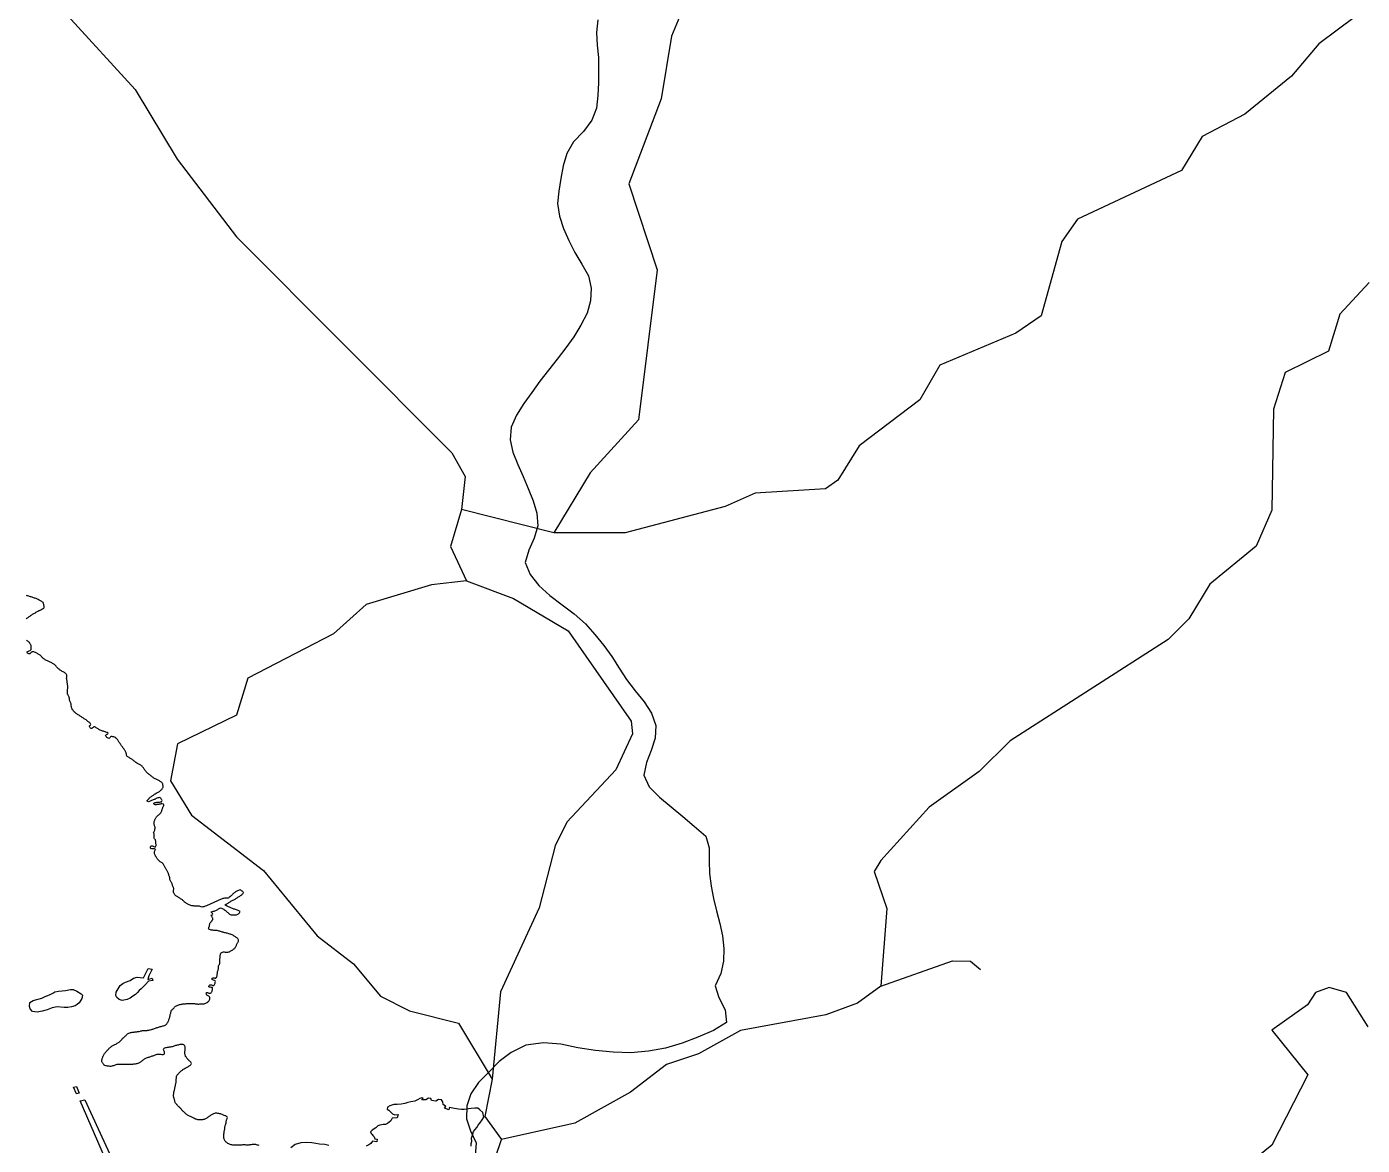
# Model space of a CAD drawing. Header units: metres. Extents: x 13.21 to 19.52, y 42.14 to 46.62.
# Drawn here: x 13.7826 to 13.9728, y 44.8788 to 45.0381 of the extents above; entities that cross this region are included whole.
import ezdxf

# ---------------------------------------------------------------- set-up
doc = ezdxf.new("R2010")
doc.units = ezdxf.units.M
doc.header["$MEASUREMENT"] = 0
for name, color, linetype in [('CESTE', 5, 'Continuous'), ('hr', 9, 'Continuous'), ('PRUGE', 7, 'Continuous')]:
    doc.layers.add(name, color=color, linetype=linetype)

msp = doc.modelspace()

# ---------------------------------------------------------------- linework, layer by layer
at = {"layer": 'CESTE'}
for p, q in [((13.85767, 44.96602), (13.8445, 44.96933)), ((13.84711, 44.87051), (13.85021, 44.87963))]:
    msp.add_line(p, q, dxfattribs=at)
for points in [[(13.88123, 45.10228), (13.87803, 45.09179), (13.87852, 45.09001), (13.88134, 45.08706), (13.88296, 45.0818), (13.88156, 45.07835), (13.87632, 45.07221), (13.87828, 45.0543), (13.87797, 45.04533), (13.87441, 45.03673), (13.87294, 45.0278), (13.86832, 45.01569), (13.87236, 45.00346), (13.86969, 44.9821), (13.8628, 44.97455), (13.85767, 44.96602)], [(13.7884, 45.03969), (13.79805, 45.02914), (13.80403, 45.01923), (13.81247, 45.00816), (13.84314, 44.97741), (13.84503, 44.97404), (13.8445, 44.96933)], [(13.97181, 45.03953), (13.96656, 45.03563), (13.96271, 45.03103), (13.95603, 45.02561), (13.94995, 45.02243), (13.94704, 45.01762), (13.93222, 45.01068), (13.92997, 45.00748), (13.92702, 44.99691), (13.92345, 44.99443), (13.9126, 44.9899), (13.90977, 44.98493), (13.90112, 44.97839), (13.89811, 44.9735), (13.89632, 44.97228), (13.88633, 44.97165), (13.88206, 44.96974), (13.86781, 44.966), (13.85767, 44.96602)], [(13.97373, 45.00165), (13.96957, 44.99714), (13.96797, 44.99187), (13.96181, 44.98884), (13.96011, 44.98359), (13.95991, 44.96924), (13.95766, 44.9641), (13.95107, 44.9587), (13.94807, 44.95375), (13.94513, 44.95082), (13.92262, 44.9364), (13.91822, 44.93204), (13.9111, 44.92692), (13.90423, 44.91935), (13.90325, 44.91779), (13.90506, 44.91252), (13.9042, 44.90144)], [(13.8445, 44.96933), (13.84295, 44.96405), (13.84523, 44.95918)], [(13.84523, 44.95918), (13.84025, 44.95859), (13.83092, 44.9558), (13.82626, 44.95164), (13.81409, 44.94531), (13.81247, 44.94005), (13.80405, 44.93594), (13.80306, 44.93071), (13.80604, 44.9258), (13.81632, 44.91791), (13.82396, 44.9086), (13.82911, 44.90464), (13.83298, 44.90001), (13.8371, 44.89795), (13.84408, 44.89616), (13.84888, 44.88822)], [(13.84523, 44.95918), (13.85192, 44.95666), (13.85968, 44.95205), (13.86864, 44.93918), (13.86883, 44.93739), (13.86649, 44.93227), (13.85948, 44.92481), (13.85784, 44.92141), (13.85558, 44.91258), (13.85007, 44.90064), (13.84888, 44.88822)], [(13.9042, 44.90144), (13.9144, 44.90507), (13.91697, 44.905), (13.9184, 44.90384)], [(13.9042, 44.90144), (13.9009, 44.89904), (13.89639, 44.89736), (13.88423, 44.89515), (13.87827, 44.89182), (13.87368, 44.89029), (13.86855, 44.88635), (13.86065, 44.88192), (13.85021, 44.87963)], [(13.97362, 44.89566), (13.97053, 44.90055), (13.96805, 44.90124), (13.96611, 44.90055), (13.96495, 44.89881), (13.95987, 44.89518), (13.96503, 44.88881), (13.95987, 44.87882), (13.95166, 44.87215)], [(13.84888, 44.88822), (13.84782, 44.88288), (13.85021, 44.87963)]]:
    msp.add_lwpolyline(points, dxfattribs=at)
at = {"layer": 'hr'}
for points in [[(13.78252, 44.95377), (13.7826, 44.95384), (13.78269, 44.95391), (13.78278, 44.95397), (13.78287, 44.95403), (13.78296, 44.95409), (13.78306, 44.95415), (13.78315, 44.95421), (13.78324, 44.95428), (13.78333, 44.95434), (13.78342, 44.9544), (13.78352, 44.95446), (13.78362, 44.95451), (13.78372, 44.95457), (13.78382, 44.95463), (13.78391, 44.95469), (13.78401, 44.95475), (13.7841, 44.95481), (13.7842, 44.95486), (13.7843, 44.95492), (13.78441, 44.95496), (13.78452, 44.95501), (13.78462, 44.95506), (13.78473, 44.95511), (13.78483, 44.95516), (13.78493, 44.95522), (13.78501, 44.95529), (13.78506, 44.95537), (13.78507, 44.95546), (13.78506, 44.95555), (13.78505, 44.95564), (13.78504, 44.95573), (13.78502, 44.95582), (13.785, 44.95591), (13.78496, 44.956), (13.78491, 44.95608), (13.78483, 44.95615), (13.78474, 44.95621), (13.78464, 44.95627), (13.78454, 44.95632), (13.78444, 44.95638), (13.78434, 44.95643), (13.78424, 44.95649), (13.78414, 44.95654), (13.78403, 44.95659), (13.78392, 44.95663), (13.78381, 44.95668), (13.7837, 44.95672), (13.78358, 44.95676), (13.78347, 44.9568), (13.78336, 44.95683), (13.78324, 44.95687), (13.78312, 44.95691), (13.78301, 44.95694), (13.78289, 44.95698), (13.78277, 44.95701), (13.78266, 44.95705), (13.78255, 44.95709)], [(13.81567, 44.87876), (13.81555, 44.8788), (13.81544, 44.87883), (13.81532, 44.87886), (13.8152, 44.87889), (13.81507, 44.87891), (13.81495, 44.87891), (13.81482, 44.87889), (13.8147, 44.87888), (13.81457, 44.87886), (13.81445, 44.87885), (13.81432, 44.87884), (13.8142, 44.87882), (13.81407, 44.87882), (13.81394, 44.87882), (13.81382, 44.87883), (13.81369, 44.87885), (13.81357, 44.87886), (13.81344, 44.87885), (13.81332, 44.87884), (13.81319, 44.87883), (13.81306, 44.87882), (13.81294, 44.87882), (13.81281, 44.87881), (13.81268, 44.87881), (13.81256, 44.87881), (13.81243, 44.8788), (13.81231, 44.8788), (13.81218, 44.8788), (13.81205, 44.8788), (13.81193, 44.87882), (13.8118, 44.87884), (13.81168, 44.87887), (13.81157, 44.8789), (13.81145, 44.87894), (13.81135, 44.87899), (13.81125, 44.87904), (13.81116, 44.87911), (13.81107, 44.87917), (13.81099, 44.87924), (13.81091, 44.87931), (13.81084, 44.87939), (13.81078, 44.87947), (13.81074, 44.87955), (13.81071, 44.87964), (13.81069, 44.87973), (13.81067, 44.87982), (13.81066, 44.87991), (13.81065, 44.88), (13.81066, 44.88009), (13.81066, 44.88018), (13.81067, 44.88027), (13.81067, 44.88036), (13.81068, 44.88045), (13.81069, 44.88053), (13.8107, 44.88062), (13.81072, 44.88071), (13.81073, 44.8808), (13.81075, 44.88089), (13.81077, 44.88098), (13.81078, 44.88107), (13.81079, 44.88116), (13.81079, 44.88125), (13.81079, 44.88134), (13.81081, 44.88143), (13.81083, 44.88152), (13.81087, 44.8816), (13.81091, 44.88169), (13.81094, 44.88178), (13.81096, 44.88187), (13.81098, 44.88195), (13.81099, 44.88204), (13.811, 44.88213), (13.81101, 44.88222), (13.81103, 44.88231), (13.81105, 44.8824), (13.81109, 44.88249), (13.81112, 44.88257), (13.81115, 44.88266), (13.81116, 44.88275), (13.81114, 44.88284), (13.81106, 44.88291), (13.81095, 44.88296), (13.81084, 44.883), (13.81073, 44.88305), (13.81062, 44.88309), (13.81051, 44.88314), (13.8104, 44.88318), (13.81029, 44.88322), (13.81017, 44.88326), (13.81005, 44.88329), (13.80993, 44.88331), (13.80981, 44.88333), (13.80968, 44.88335), (13.80956, 44.88335), (13.80943, 44.88334), (13.80931, 44.88331), (13.8092, 44.88327), (13.80909, 44.88323), (13.80898, 44.88318), (13.80889, 44.88312), (13.80879, 44.88306), (13.8087, 44.883), (13.80861, 44.88293), (13.80853, 44.88287), (13.80844, 44.8828), (13.80835, 44.88274), (13.80826, 44.88267), (13.80816, 44.88261), (13.80806, 44.88256), (13.80795, 44.88252), (13.80784, 44.88248), (13.80772, 44.88245), (13.8076, 44.88242), (13.80747, 44.88241), (13.80735, 44.88241), (13.80722, 44.88241), (13.80709, 44.88242), (13.80697, 44.88243), (13.80685, 44.88246), (13.80673, 44.88249), (13.80662, 44.88253), (13.80651, 44.88258), (13.8064, 44.88263), (13.8063, 44.88268), (13.80619, 44.88273), (13.80609, 44.88278), (13.80599, 44.88284), (13.8059, 44.8829), (13.80579, 44.88295), (13.80569, 44.883), (13.80558, 44.88305), (13.80548, 44.8831), (13.80538, 44.88316), (13.8053, 44.88323), (13.80522, 44.8833), (13.80515, 44.88337), (13.80507, 44.88344), (13.80499, 44.88351), (13.80491, 44.88358), (13.80484, 44.88366), (13.80477, 44.88373), (13.8047, 44.88381), (13.80464, 44.88389), (13.80457, 44.88396), (13.8045, 44.88404), (13.80443, 44.88411), (13.80435, 44.88418), (13.80428, 44.88425), (13.8042, 44.88433), (13.80413, 44.8844), (13.80406, 44.88448), (13.80399, 44.88455), (13.80392, 44.88463), (13.80386, 44.88471), (13.8038, 44.88479), (13.80375, 44.88487), (13.80371, 44.88495), (13.80368, 44.88504), (13.80366, 44.88513), (13.80364, 44.88522), (13.80362, 44.88531), (13.80359, 44.8854), (13.80357, 44.88548), (13.80355, 44.88557), (13.80353, 44.88566), (13.80351, 44.88575), (13.8035, 44.88584), (13.8035, 44.88593), (13.80351, 44.88602), (13.80352, 44.88611), (13.80353, 44.8862), (13.80354, 44.88629), (13.80356, 44.88638), (13.80358, 44.88647), (13.8036, 44.88656), (13.80362, 44.88664), (13.80364, 44.88673), (13.80366, 44.88682), (13.80368, 44.88691), (13.8037, 44.887), (13.80372, 44.88709), (13.80374, 44.88718), (13.80376, 44.88727), (13.80378, 44.88736), (13.8038, 44.88744), (13.80382, 44.88753), (13.80383, 44.88762), (13.80385, 44.88771), (13.80386, 44.8878), (13.80386, 44.88789), (13.80387, 44.88798), (13.80388, 44.88807), (13.80388, 44.88816), (13.80389, 44.88825), (13.8039, 44.88834), (13.8039, 44.88843), (13.8039, 44.88852), (13.80393, 44.88861), (13.80397, 44.88869), (13.80403, 44.88878), (13.80408, 44.88886), (13.80414, 44.88893), (13.80421, 44.88901), (13.80428, 44.88909), (13.80435, 44.88916), (13.80442, 44.88924), (13.8045, 44.88931), (13.80458, 44.88938), (13.80466, 44.88945), (13.80475, 44.88951), (13.80484, 44.88957), (13.80493, 44.88963), (13.80503, 44.88969), (13.80513, 44.88975), (13.80523, 44.8898), (13.80534, 44.88985), (13.80544, 44.8899), (13.80554, 44.88995), (13.80563, 44.89002), (13.80573, 44.89008), (13.80582, 44.89014), (13.8059, 44.89021), (13.80597, 44.89028), (13.80603, 44.89036), (13.80605, 44.89045), (13.80603, 44.89054), (13.80598, 44.89062), (13.80591, 44.89069), (13.80582, 44.89076), (13.80574, 44.89083), (13.80567, 44.89091), (13.8056, 44.89098), (13.80553, 44.89106), (13.80546, 44.89113), (13.8054, 44.89121), (13.80533, 44.89129), (13.80528, 44.89137), (13.80522, 44.89145), (13.80518, 44.89153), (13.80515, 44.89162), (13.80513, 44.89171), (13.80511, 44.8918), (13.8051, 44.89197), (13.8051, 44.89206), (13.80511, 44.89221), (13.80513, 44.8923), (13.80515, 44.89238), (13.80516, 44.89247), (13.80516, 44.89256), (13.80516, 44.89265), (13.80515, 44.89274), (13.80513, 44.89283), (13.8051, 44.89292), (13.80505, 44.893), (13.80498, 44.89308), (13.80488, 44.89313), (13.80476, 44.89315), (13.80463, 44.89315), (13.8045, 44.89315), (13.80438, 44.89313), (13.80426, 44.8931), (13.80414, 44.89306), (13.80403, 44.89303), (13.8039, 44.89301), (13.80378, 44.89298), (13.80366, 44.89295), (13.80355, 44.89291), (13.80344, 44.89287), (13.80332, 44.89283), (13.8032, 44.8928), (13.80308, 44.89278), (13.80295, 44.89278), (13.80283, 44.89276), (13.80271, 44.89273), (13.80259, 44.8927), (13.80247, 44.89267), (13.80235, 44.89265), (13.80223, 44.89262), (13.80212, 44.89257), (13.80205, 44.8925), (13.80204, 44.89241), (13.80207, 44.89232), (13.8021, 44.89223), (13.80214, 44.89215), (13.80216, 44.89206), (13.80217, 44.89197), (13.80218, 44.89188), (13.80218, 44.89179), (13.80211, 44.89171), (13.80199, 44.89169), (13.80186, 44.89169), (13.80173, 44.8917), (13.80161, 44.8917), (13.80148, 44.8917), (13.80135, 44.89171), (13.80123, 44.89171), (13.8011, 44.8917), (13.80099, 44.89166), (13.80087, 44.89162), (13.80076, 44.89158), (13.80064, 44.89155), (13.80053, 44.8915), (13.80042, 44.89146), (13.80031, 44.89141), (13.8002, 44.89137), (13.80009, 44.89133), (13.79997, 44.8913), (13.79985, 44.89127), (13.79973, 44.89125), (13.79961, 44.89121), (13.7995, 44.89116), (13.79941, 44.8911), (13.79932, 44.89104), (13.79923, 44.89098), (13.79914, 44.89091), (13.79906, 44.89084), (13.79897, 44.89078), (13.79889, 44.89071), (13.79881, 44.89064), (13.79872, 44.89057), (13.79863, 44.89051), (13.79852, 44.89047), (13.7984, 44.89043), (13.79828, 44.8904), (13.79816, 44.89037), (13.79804, 44.89035), (13.79792, 44.89033), (13.79779, 44.89032), (13.79767, 44.89031), (13.79754, 44.89031), (13.79741, 44.89031), (13.79729, 44.8903), (13.79716, 44.8903), (13.79703, 44.8903), (13.79691, 44.8903), (13.79678, 44.89031), (13.79665, 44.89031), (13.79653, 44.89031), (13.7964, 44.89031), (13.79627, 44.89031), (13.79615, 44.89031), (13.79602, 44.89031), (13.79589, 44.89031), (13.79577, 44.89031), (13.79564, 44.89031), (13.79552, 44.8903), (13.7954, 44.89027), (13.79528, 44.89023), (13.79517, 44.89019), (13.79505, 44.89016), (13.79494, 44.89012), (13.79482, 44.89008), (13.7947, 44.89005), (13.79458, 44.89003), (13.79445, 44.89003), (13.79433, 44.89004), (13.7942, 44.89005), (13.79408, 44.89006), (13.79395, 44.89009), (13.79384, 44.89012), (13.79373, 44.89016), (13.79363, 44.89022), (13.79356, 44.8903), (13.7935, 44.89038), (13.79345, 44.89046), (13.7934, 44.89054), (13.79335, 44.89063), (13.79331, 44.89071), (13.79329, 44.8908), (13.79329, 44.89089), (13.7933, 44.89098), (13.79332, 44.89107), (13.79335, 44.89116), (13.79338, 44.89124), (13.79341, 44.89133), (13.79345, 44.89142), (13.79349, 44.8915), (13.79353, 44.89159), (13.79357, 44.89167), (13.79362, 44.89175), (13.79367, 44.89184), (13.79373, 44.89192), (13.79379, 44.892), (13.79385, 44.89207), (13.79392, 44.89215), (13.79399, 44.89223), (13.79405, 44.8923), (13.79412, 44.89238), (13.79419, 44.89245), (13.79426, 44.89253), (13.79434, 44.8926), (13.79442, 44.89267), (13.7945, 44.89274), (13.79459, 44.89281), (13.79468, 44.89287), (13.79477, 44.89293), (13.79487, 44.89299), (13.79497, 44.89304), (13.79506, 44.8931), (13.79516, 44.89315), (13.79527, 44.89321), (13.79537, 44.89326), (13.79547, 44.89332), (13.79557, 44.89337), (13.79567, 44.89342), (13.79576, 44.89348), (13.79585, 44.89355), (13.79592, 44.89362), (13.79599, 44.8937), (13.79605, 44.89378), (13.79612, 44.89386), (13.79619, 44.89393), (13.79627, 44.894), (13.79634, 44.89407), (13.79642, 44.89414), (13.7965, 44.89422), (13.79657, 44.89429), (13.79665, 44.89436), (13.79673, 44.89443), (13.7968, 44.8945), (13.79687, 44.89458), (13.79695, 44.89465), (13.79704, 44.89471), (13.79715, 44.89476), (13.79726, 44.8948), (13.79738, 44.89483), (13.7975, 44.89486), (13.79762, 44.89489), (13.79775, 44.8949), (13.79787, 44.89491), (13.798, 44.89493), (13.79812, 44.89494), (13.79825, 44.89495), (13.79837, 44.89497), (13.7985, 44.89499), (13.79862, 44.89501), (13.79873, 44.89505), (13.79885, 44.89508), (13.79897, 44.8951), (13.7991, 44.89512), (13.79923, 44.89513), (13.79935, 44.89513), (13.79948, 44.89514), (13.7996, 44.89514), (13.79973, 44.89515), (13.79986, 44.89517), (13.79998, 44.89519), (13.8001, 44.89521), (13.80022, 44.89524), (13.80034, 44.89527), (13.80046, 44.89531), (13.80057, 44.89534), (13.80069, 44.89538), (13.8008, 44.89542), (13.80091, 44.89546), (13.80103, 44.8955), (13.80114, 44.89554), (13.80125, 44.89558), (13.80137, 44.89562), (13.80148, 44.89566), (13.8016, 44.89569), (13.80172, 44.89572), (13.80184, 44.89575), (13.80196, 44.89579), (13.80207, 44.89582), (13.80219, 44.89586), (13.8023, 44.8959), (13.8024, 44.89596), (13.80248, 44.89603), (13.80255, 44.8961), (13.80261, 44.89618), (13.80266, 44.89626), (13.80271, 44.89635), (13.80275, 44.89643), (13.80279, 44.89652), (13.80282, 44.89661), (13.80284, 44.89669), (13.80287, 44.89678), (13.8029, 44.89687), (13.80292, 44.89696), (13.80295, 44.89705), (13.80298, 44.89713), (13.803, 44.89722), (13.80302, 44.89731), (13.80304, 44.8974), (13.80307, 44.89749), (13.80309, 44.89758), (13.80311, 44.89766), (13.80313, 44.89775), (13.80314, 44.89784), (13.80317, 44.89793), (13.80322, 44.89801), (13.80328, 44.89809), (13.80337, 44.89816), (13.80345, 44.89823), (13.80353, 44.8983), (13.80359, 44.89837), (13.80364, 44.89846), (13.80371, 44.89853), (13.8038, 44.89859), (13.8039, 44.89865), (13.80401, 44.8987), (13.80412, 44.89875), (13.80423, 44.89879), (13.80434, 44.89883), (13.80446, 44.89886), (13.80458, 44.89888), (13.80471, 44.8989), (13.80483, 44.89892), (13.80495, 44.89893), (13.80508, 44.89894), (13.80521, 44.89895), (13.80533, 44.89896), (13.80546, 44.89897), (13.80558, 44.89898), (13.80571, 44.89899), (13.80584, 44.899), (13.80596, 44.899), (13.80609, 44.89899), (13.80622, 44.89899), (13.80634, 44.89898), (13.80647, 44.89897), (13.80659, 44.89895), (13.80671, 44.89893), (13.80684, 44.89891), (13.80697, 44.8989), (13.80709, 44.8989), (13.80722, 44.89891), (13.80734, 44.89891), (13.80747, 44.89891), (13.8076, 44.89891), (13.80772, 44.89892), (13.80785, 44.89894), (13.80797, 44.89897), (13.80808, 44.89901), (13.80818, 44.89906), (13.80828, 44.89912), (13.80837, 44.89918), (13.80844, 44.89926), (13.80851, 44.89933), (13.80857, 44.89941), (13.80861, 44.8995), (13.80865, 44.89958), (13.80866, 44.89967), (13.80867, 44.89976), (13.80865, 44.89985), (13.8086, 44.89994), (13.80853, 44.90001), (13.80843, 44.90007), (13.80833, 44.90012), (13.80824, 44.90018), (13.80817, 44.90026), (13.80815, 44.90035), (13.80817, 44.90044), (13.80821, 44.90053), (13.80832, 44.90056), (13.80844, 44.90052), (13.80854, 44.90047), (13.80865, 44.90043), (13.80878, 44.90043), (13.80886, 44.90049), (13.80891, 44.90058), (13.80895, 44.90066), (13.80899, 44.90075), (13.80902, 44.90083), (13.80904, 44.90092), (13.80906, 44.90101), (13.80906, 44.9011), (13.80906, 44.90119), (13.80898, 44.90126), (13.80886, 44.90128), (13.80873, 44.90129), (13.8086, 44.9013), (13.80852, 44.90137), (13.80854, 44.90146), (13.80859, 44.90154), (13.80865, 44.90162), (13.80877, 44.90165), (13.80888, 44.90162), (13.80899, 44.90157), (13.8091, 44.90152), (13.80922, 44.90153), (13.80929, 44.9016), (13.80934, 44.90168), (13.80938, 44.90177), (13.80941, 44.90186), (13.80943, 44.90195), (13.80944, 44.90204), (13.80945, 44.90213), (13.80942, 44.90221), (13.80932, 44.90227), (13.80921, 44.90231), (13.80909, 44.90235), (13.80899, 44.90241), (13.80898, 44.9025), (13.80902, 44.90258), (13.80913, 44.90263), (13.80926, 44.90262), (13.80938, 44.9026), (13.80951, 44.90259), (13.80959, 44.90266), (13.80964, 44.90274), (13.80967, 44.90283), (13.80969, 44.90292), (13.8097, 44.90301), (13.80972, 44.9031), (13.80973, 44.90319), (13.80974, 44.90328), (13.80975, 44.90337), (13.80976, 44.90346), (13.80978, 44.90354), (13.80981, 44.90363), (13.80984, 44.90372), (13.80987, 44.90381), (13.80989, 44.9039), (13.8099, 44.90399), (13.80989, 44.90408), (13.80988, 44.90417), (13.80988, 44.90426), (13.80991, 44.90434), (13.80996, 44.90443), (13.81002, 44.90451), (13.81006, 44.90459), (13.81009, 44.90468), (13.8101, 44.90477), (13.81011, 44.90486), (13.81011, 44.90495), (13.81011, 44.90504), (13.81011, 44.90513), (13.81011, 44.90522), (13.81011, 44.90531), (13.81011, 44.9054), (13.81012, 44.90549), (13.81012, 44.90558), (13.81013, 44.90567), (13.81014, 44.90576), (13.81015, 44.90585), (13.81017, 44.90594), (13.81019, 44.90603), (13.81022, 44.90611), (13.81028, 44.90619), (13.81037, 44.90626), (13.81047, 44.90631), (13.8106, 44.90633), (13.81072, 44.90633), (13.81085, 44.90631), (13.81097, 44.9063), (13.8111, 44.9063), (13.81123, 44.9063), (13.81135, 44.90632), (13.81147, 44.90636), (13.81157, 44.90641), (13.81167, 44.90646), (13.81177, 44.90652), (13.81186, 44.90658), (13.81196, 44.90664), (13.81205, 44.9067), (13.81213, 44.90677), (13.8122, 44.90685), (13.81226, 44.90692), (13.81232, 44.907), (13.81237, 44.90709), (13.81241, 44.90717), (13.81245, 44.90726), (13.81248, 44.90734), (13.81252, 44.90743), (13.81257, 44.90752), (13.81261, 44.9076), (13.81266, 44.90768), (13.81271, 44.90777), (13.81274, 44.90785), (13.81274, 44.90794), (13.81274, 44.90803), (13.81271, 44.90812), (13.81267, 44.90821), (13.81261, 44.90828), (13.81252, 44.90835), (13.81242, 44.9084), (13.81233, 44.90846), (13.81224, 44.90853), (13.81214, 44.90859), (13.81204, 44.90865), (13.81194, 44.9087), (13.81183, 44.90874), (13.81172, 44.90879), (13.81161, 44.90883), (13.8115, 44.90887), (13.81139, 44.90891), (13.81127, 44.90895), (13.81115, 44.90898), (13.81103, 44.909), (13.81091, 44.90903), (13.81079, 44.90906), (13.81067, 44.90909), (13.81055, 44.90913), (13.81044, 44.90916), (13.81032, 44.9092), (13.8102, 44.90923), (13.81009, 44.90926), (13.80997, 44.9093), (13.80985, 44.90933), (13.80973, 44.90936), (13.8096, 44.90938), (13.80948, 44.90939), (13.80935, 44.90939), (13.80923, 44.90939), (13.8091, 44.9094), (13.80898, 44.90942), (13.80885, 44.90944), (13.80874, 44.90948), (13.80862, 44.90952), (13.80853, 44.90958), (13.80849, 44.90966), (13.8085, 44.90975), (13.80854, 44.90984), (13.80857, 44.90992), (13.8086, 44.91001), (13.80862, 44.9101), (13.80864, 44.91019), (13.80866, 44.91028), (13.80868, 44.91037), (13.80873, 44.91045), (13.80878, 44.91053), (13.80885, 44.91061), (13.80892, 44.91069), (13.80898, 44.91076), (13.80902, 44.91085), (13.80907, 44.91093), (13.8091, 44.91102), (13.8091, 44.91111), (13.80906, 44.9112), (13.809, 44.91128), (13.80894, 44.91135), (13.80888, 44.91143), (13.80884, 44.91152), (13.80891, 44.91159), (13.80903, 44.91162), (13.80908, 44.9117), (13.80904, 44.91178), (13.80898, 44.91186), (13.80892, 44.91194), (13.80886, 44.91202), (13.80905, 44.91208), (13.80917, 44.91211), (13.80928, 44.91214), (13.8094, 44.91218), (13.80951, 44.91222), (13.80962, 44.91227), (13.80973, 44.91232), (13.80982, 44.91238), (13.80992, 44.91244), (13.81001, 44.9125), (13.8101, 44.91256), (13.81019, 44.91262), (13.81033, 44.91255), (13.81043, 44.9125), (13.81054, 44.91245), (13.81064, 44.91239), (13.81073, 44.91233), (13.81081, 44.91227), (13.81089, 44.9122), (13.81097, 44.91213), (13.81105, 44.91206), (13.81113, 44.91199), (13.81121, 44.91192), (13.8113, 44.91185), (13.81138, 44.91178), (13.81147, 44.91172), (13.81157, 44.91166), (13.81168, 44.91162), (13.8118, 44.9116), (13.81193, 44.91159), (13.81206, 44.9116), (13.81218, 44.9116), (13.81231, 44.9116), (13.81244, 44.91161), (13.81256, 44.91164), (13.81267, 44.91168), (13.81276, 44.91175), (13.81284, 44.91182), (13.81291, 44.91189), (13.81296, 44.91197), (13.81298, 44.91206), (13.81291, 44.91213), (13.8128, 44.91218), (13.81269, 44.91222), (13.81258, 44.91226), (13.81244, 44.91231), (13.81233, 44.91235), (13.81221, 44.91239), (13.8121, 44.91243), (13.81199, 44.91248), (13.81188, 44.91252), (13.81177, 44.91257), (13.81166, 44.91261), (13.81155, 44.91266), (13.81145, 44.91271), (13.81134, 44.91276), (13.81124, 44.91281), (13.81113, 44.91286), (13.81102, 44.91291), (13.81092, 44.91296), (13.81081, 44.913), (13.81099, 44.91312), (13.81109, 44.91318), (13.81118, 44.91324), (13.81128, 44.91329), (13.81138, 44.91335), (13.81147, 44.91341), (13.81157, 44.91347), (13.81166, 44.91353), (13.81175, 44.91359), (13.81186, 44.91364), (13.81196, 44.91369), (13.81207, 44.91375), (13.81217, 44.9138), (13.81226, 44.91386), (13.81235, 44.91392), (13.81245, 44.91398), (13.81255, 44.91404), (13.81264, 44.9141), (13.81274, 44.91416), (13.81284, 44.91422), (13.81293, 44.91428), (13.81302, 44.91434), (13.81311, 44.9144), (13.8132, 44.91446), (13.81328, 44.91453), (13.81336, 44.91461), (13.81342, 44.91468), (13.81347, 44.91477), (13.81343, 44.91485), (13.81335, 44.91492), (13.81325, 44.91498), (13.81316, 44.91504), (13.81307, 44.9151), (13.81298, 44.91517), (13.81284, 44.91511), (13.81273, 44.91507), (13.81262, 44.91503), (13.81251, 44.91498), (13.81241, 44.91493), (13.81231, 44.91487), (13.81222, 44.91481), (13.81214, 44.91474), (13.81206, 44.91467), (13.81198, 44.9146), (13.81191, 44.91453), (13.81183, 44.91446), (13.81175, 44.91438), (13.81167, 44.91431), (13.8116, 44.91424), (13.81152, 44.91417), (13.81144, 44.9141), (13.81137, 44.91403), (13.81129, 44.91396), (13.81113, 44.91396), (13.811, 44.91397), (13.81088, 44.91397), (13.81075, 44.91397), (13.81063, 44.91395), (13.81051, 44.91391), (13.8104, 44.91387), (13.8103, 44.91382), (13.80817, 44.9129), (13.80801, 44.91284), (13.8079, 44.9128), (13.80779, 44.91276), (13.80767, 44.91273), (13.80755, 44.91271), (13.80742, 44.91273), (13.80731, 44.91278), (13.8072, 44.91282), (13.80709, 44.91285), (13.80696, 44.91286), (13.80683, 44.91286), (13.80671, 44.91286), (13.80658, 44.91286), (13.80645, 44.91286), (13.80633, 44.91287), (13.8062, 44.91289), (13.80608, 44.91291), (13.80597, 44.91295), (13.80585, 44.91299), (13.80574, 44.91303), (13.80564, 44.91308), (13.80553, 44.91313), (13.80543, 44.91319), (13.80533, 44.91324), (13.80523, 44.9133), (13.80514, 44.91336), (13.80506, 44.91343), (13.80499, 44.91351), (13.80492, 44.91358), (13.80484, 44.91365), (13.80475, 44.91372), (13.80466, 44.91378), (13.80457, 44.91384), (13.80448, 44.9139), (13.80439, 44.91397), (13.8043, 44.91403), (13.8042, 44.91409), (13.80411, 44.91415), (13.80401, 44.91421), (13.80391, 44.91426), (13.80381, 44.91432), (13.80373, 44.91439), (13.80367, 44.91447), (13.80362, 44.91455), (13.80358, 44.91463), (13.80354, 44.91472), (13.80351, 44.91481), (13.80349, 44.9149), (13.80348, 44.91499), (13.80349, 44.91508), (13.80351, 44.91516), (13.80354, 44.91525), (13.80353, 44.91534), (13.80351, 44.91543), (13.80347, 44.91552), (13.80344, 44.9156), (13.8034, 44.91569), (13.80337, 44.91578), (13.80334, 44.91586), (13.80332, 44.91595), (13.8033, 44.91604), (13.80326, 44.91613), (13.8032, 44.9162), (13.80314, 44.91628), (13.80309, 44.91637), (13.80305, 44.91645), (13.80301, 44.91654), (13.80298, 44.91663), (13.80297, 44.91672), (13.80296, 44.91681), (13.80295, 44.9169), (13.80293, 44.91698), (13.80291, 44.91707), (13.80288, 44.91716), (13.80285, 44.91725), (13.80282, 44.91733), (13.80279, 44.91742), (13.80276, 44.91751), (13.80272, 44.9176), (13.80269, 44.91768), (13.80265, 44.91777), (13.80261, 44.91785), (13.80255, 44.91794), (13.8025, 44.91802), (13.80245, 44.9181), (13.80239, 44.91818), (13.80235, 44.91826), (13.8023, 44.91835), (13.80226, 44.91843), (13.80221, 44.91852), (13.80217, 44.9186), (13.80213, 44.91869), (13.80208, 44.91877), (13.80204, 44.91885), (13.80197, 44.91893), (13.80189, 44.919), (13.80179, 44.91906), (13.80169, 44.91911), (13.8016, 44.91917), (13.80152, 44.91924), (13.80144, 44.91931), (13.80136, 44.91938), (13.80129, 44.91946), (13.80122, 44.91953), (13.80116, 44.91961), (13.8011, 44.91969), (13.80105, 44.91977), (13.801, 44.91986), (13.80095, 44.91994), (13.80091, 44.92002), (13.80087, 44.92011), (13.80084, 44.9202), (13.80081, 44.92029), (13.80079, 44.92037), (13.80077, 44.92046), (13.80077, 44.92055), (13.8008, 44.92064), (13.80085, 44.92073), (13.80089, 44.92081), (13.80092, 44.9209), (13.80089, 44.92098), (13.80077, 44.92102), (13.80065, 44.92102), (13.80052, 44.92102), (13.80039, 44.92102), (13.80027, 44.92104), (13.8002, 44.92112), (13.80021, 44.92121), (13.80023, 44.9213), (13.80028, 44.92138), (13.80036, 44.92145), (13.80048, 44.92144), (13.80059, 44.92139), (13.8007, 44.92135), (13.80081, 44.9213), (13.80093, 44.92129), (13.80098, 44.92137), (13.801, 44.92146), (13.801, 44.92155), (13.801, 44.92164), (13.80099, 44.92173), (13.80098, 44.92182), (13.80098, 44.92191), (13.80097, 44.922), (13.80096, 44.92209), (13.80095, 44.92218), (13.80092, 44.92227), (13.80086, 44.92235), (13.80079, 44.92243), (13.80076, 44.92251), (13.80073, 44.9226), (13.80072, 44.92269), (13.80072, 44.92278), (13.80072, 44.92287), (13.80074, 44.92296), (13.80075, 44.92305), (13.80073, 44.92314), (13.80069, 44.92322), (13.80066, 44.92331), (13.80068, 44.9234), (13.80074, 44.92348), (13.80079, 44.92356), (13.80082, 44.92365), (13.80084, 44.92374), (13.80085, 44.92383), (13.80086, 44.92392), (13.80086, 44.92401), (13.80086, 44.9241), (13.80084, 44.92419), (13.80081, 44.92427), (13.80078, 44.92436), (13.80074, 44.92445), (13.80072, 44.92453), (13.80071, 44.92462), (13.80072, 44.92471), (13.80073, 44.9248), (13.80076, 44.92489), (13.80078, 44.92498), (13.80082, 44.92507), (13.80085, 44.92515), (13.8009, 44.92524), (13.80094, 44.92532), (13.80099, 44.9254), (13.80104, 44.92549), (13.80109, 44.92557), (13.80115, 44.92565), (13.80122, 44.92572), (13.8013, 44.9258), (13.80139, 44.92586), (13.80148, 44.92592), (13.80156, 44.92599), (13.80163, 44.92606), (13.80169, 44.92614), (13.80174, 44.92623), (13.80178, 44.92631), (13.80182, 44.9264), (13.80185, 44.92649), (13.80187, 44.92657), (13.8019, 44.92666), (13.80193, 44.92675), (13.80196, 44.92684), (13.80198, 44.92692), (13.80201, 44.92701), (13.80205, 44.9271), (13.8021, 44.9272), (13.80212, 44.92729), (13.80209, 44.92738), (13.80188, 44.9274), (13.80175, 44.92739), (13.80163, 44.92737), (13.80151, 44.92735), (13.80138, 44.92733), (13.80126, 44.92731), (13.80113, 44.9273), (13.80101, 44.92729), (13.80088, 44.92729), (13.80077, 44.92733), (13.80071, 44.92741), (13.80069, 44.9275), (13.80077, 44.92756), (13.80089, 44.92759), (13.80102, 44.92761), (13.80114, 44.92763), (13.80127, 44.92764), (13.80139, 44.92765), (13.80152, 44.92767), (13.80164, 44.92769), (13.80176, 44.92771), (13.80184, 44.92778), (13.80186, 44.92787), (13.80184, 44.92796), (13.8018, 44.92804), (13.80175, 44.92812), (13.80169, 44.9282), (13.80161, 44.92828), (13.80149, 44.92831), (13.80137, 44.92829), (13.80125, 44.92826), (13.80114, 44.92822), (13.80104, 44.92817), (13.80094, 44.92811), (13.80084, 44.92805), (13.80073, 44.92801), (13.80061, 44.92797), (13.80049, 44.92794), (13.80038, 44.9279), (13.80027, 44.92785), (13.80017, 44.9278), (13.80007, 44.92774), (13.79995, 44.92771), (13.79983, 44.92773), (13.79976, 44.92781), (13.79976, 44.9279), (13.79982, 44.92798), (13.79989, 44.92805), (13.79997, 44.92812), (13.80005, 44.9282), (13.80012, 44.92827), (13.80019, 44.92834), (13.80027, 44.92841), (13.80036, 44.92848), (13.80046, 44.92853), (13.80057, 44.92858), (13.80066, 44.92864), (13.80073, 44.92872), (13.8008, 44.92879), (13.8009, 44.92885), (13.801, 44.92891), (13.8011, 44.92896), (13.8012, 44.92902), (13.8013, 44.92907), (13.80139, 44.92913), (13.80148, 44.92919), (13.80157, 44.92926), (13.80165, 44.92933), (13.80173, 44.9294), (13.80181, 44.92947), (13.80188, 44.92955), (13.80194, 44.92962), (13.80199, 44.92971), (13.80201, 44.9298), (13.80201, 44.92989), (13.80201, 44.92998), (13.80199, 44.93007), (13.80198, 44.93016), (13.80196, 44.93024), (13.80193, 44.93033), (13.80187, 44.93041), (13.8018, 44.93048), (13.80171, 44.93055), (13.80161, 44.93061), (13.80152, 44.93067), (13.80142, 44.93072), (13.80132, 44.93078), (13.80122, 44.93083), (13.80111, 44.93088), (13.80101, 44.93093), (13.8009, 44.93098), (13.8008, 44.93104), (13.8007, 44.93109), (13.8006, 44.93115), (13.80052, 44.93121), (13.80044, 44.93128), (13.80036, 44.93135), (13.80028, 44.93142), (13.80019, 44.93149), (13.8001, 44.93155), (13.80001, 44.93161), (13.79991, 44.93168), (13.79983, 44.93174), (13.79975, 44.93182), (13.79969, 44.93189), (13.79962, 44.93197), (13.79956, 44.93205), (13.79949, 44.93212), (13.79943, 44.9322), (13.79937, 44.93228), (13.79932, 44.93236), (13.79926, 44.93244), (13.79921, 44.93252), (13.79915, 44.9326), (13.79909, 44.93268), (13.79902, 44.93276), (13.79894, 44.93283), (13.79885, 44.9329), (13.79876, 44.93295), (13.79866, 44.93301), (13.79856, 44.93306), (13.79845, 44.93312), (13.79835, 44.93317), (13.79825, 44.93322), (13.79815, 44.93328), (13.79807, 44.93335), (13.79798, 44.93342), (13.7979, 44.93348), (13.79782, 44.93355), (13.79774, 44.93362), (13.79766, 44.93369), (13.79757, 44.93376), (13.79748, 44.93382), (13.79738, 44.93387), (13.79728, 44.93393), (13.79719, 44.93399), (13.79709, 44.93405), (13.79699, 44.9341), (13.79689, 44.93416), (13.79683, 44.93424), (13.7968, 44.93433), (13.79679, 44.93442), (13.79678, 44.93451), (13.79676, 44.9346), (13.79673, 44.93468), (13.79669, 44.93477), (13.79664, 44.93485), (13.7966, 44.93494), (13.79655, 44.93502), (13.7965, 44.9351), (13.79645, 44.93518), (13.79639, 44.93527), (13.79634, 44.93535), (13.79628, 44.93543), (13.79622, 44.93551), (13.79617, 44.93559), (13.79611, 44.93567), (13.79606, 44.93575), (13.796, 44.93583), (13.79594, 44.93591), (13.79589, 44.93599), (13.79583, 44.93607), (13.79577, 44.93615), (13.79571, 44.93623), (13.79567, 44.93632), (13.79562, 44.9364), (13.79557, 44.93648), (13.79551, 44.93656), (13.79545, 44.93664), (13.79538, 44.93671), (13.7953, 44.93678), (13.79521, 44.93685), (13.7951, 44.9369), (13.79499, 44.93694), (13.79487, 44.93697), (13.79475, 44.93699), (13.79462, 44.93699), (13.79452, 44.93694), (13.79445, 44.93686), (13.79439, 44.93678), (13.7943, 44.93672), (13.79419, 44.93675), (13.79409, 44.93681), (13.79401, 44.93688), (13.79393, 44.93695), (13.79387, 44.93703), (13.79383, 44.93712), (13.79386, 44.9372), (13.79395, 44.93727), (13.79404, 44.93733), (13.79413, 44.93739), (13.79417, 44.93748), (13.79409, 44.93755), (13.79398, 44.93759), (13.79386, 44.93763), (13.79374, 44.93766), (13.79363, 44.9377), (13.79351, 44.93774), (13.7934, 44.93778), (13.79329, 44.93782), (13.79317, 44.93786), (13.79307, 44.93791), (13.79297, 44.93796), (13.79287, 44.93802), (13.79277, 44.93808), (13.79267, 44.93813), (13.79258, 44.93819), (13.79248, 44.93825), (13.79238, 44.93831), (13.79227, 44.93836), (13.79215, 44.93836), (13.79205, 44.9383), (13.79198, 44.93822), (13.79191, 44.93815), (13.79179, 44.93812), (13.79169, 44.93818), (13.79162, 44.93825), (13.79156, 44.93833), (13.79151, 44.93841), (13.79151, 44.9385), (13.79158, 44.93857), (13.79168, 44.93863), (13.79173, 44.93872), (13.79168, 44.9388), (13.79161, 44.93888), (13.79154, 44.93895), (13.79146, 44.93902), (13.79138, 44.93909), (13.7913, 44.93916), (13.79121, 44.93922), (13.79113, 44.93929), (13.79104, 44.93936), (13.79095, 44.93942), (13.79085, 44.93947), (13.79075, 44.93953), (13.79066, 44.93959), (13.79057, 44.93965), (13.79048, 44.93972), (13.7904, 44.93979), (13.79031, 44.93985), (13.79022, 44.93991), (13.79012, 44.93997), (13.79002, 44.94003), (13.78993, 44.94009), (13.78983, 44.94015), (13.78974, 44.94021), (13.78965, 44.94027), (13.78957, 44.94034), (13.78948, 44.94041), (13.7894, 44.94048), (13.78933, 44.94055), (13.78926, 44.94063), (13.78919, 44.9407), (13.78914, 44.94078), (13.78908, 44.94086), (13.78904, 44.94095), (13.789, 44.94104), (13.78897, 44.94112), (13.78895, 44.94121), (13.78894, 44.9413), (13.78893, 44.94139), (13.78893, 44.94148), (13.78893, 44.94157), (13.78891, 44.94166), (13.78888, 44.94175), (13.78884, 44.94183), (13.7888, 44.94192), (13.78876, 44.942), (13.78872, 44.94209), (13.7887, 44.94218), (13.78868, 44.94227), (13.78867, 44.94236), (13.78867, 44.94245), (13.78865, 44.94253), (13.78863, 44.94262), (13.78859, 44.94271), (13.78854, 44.94279), (13.78849, 44.94287), (13.78844, 44.94296), (13.78841, 44.94304), (13.78839, 44.94313), (13.78839, 44.94322), (13.78839, 44.94331), (13.7884, 44.9434), (13.7884, 44.94349), (13.78841, 44.94358), (13.78841, 44.94367), (13.78842, 44.94376), (13.78843, 44.94385), (13.78844, 44.94394), (13.78844, 44.94403), (13.78843, 44.94412), (13.78843, 44.94421), (13.78842, 44.9443), (13.78841, 44.94439), (13.7884, 44.94448), (13.78839, 44.94457), (13.78837, 44.94466), (13.78836, 44.94475), (13.78834, 44.94484), (13.78833, 44.94493), (13.78831, 44.94502), (13.7883, 44.94511), (13.78828, 44.94519), (13.78827, 44.94528), (13.78827, 44.94537), (13.78828, 44.94546), (13.78829, 44.94555), (13.78829, 44.94564), (13.78829, 44.94573), (13.78827, 44.94582), (13.78821, 44.9459), (13.78814, 44.94597), (13.78805, 44.94604), (13.78796, 44.9461), (13.78786, 44.94616), (13.78776, 44.94621), (13.78766, 44.94627), (13.78756, 44.94633), (13.78747, 44.94639), (13.78737, 44.94645), (13.78728, 44.94651), (13.78719, 44.94657), (13.78711, 44.94664), (13.78703, 44.94671), (13.78696, 44.94679), (13.7869, 44.94687), (13.78683, 44.94694), (13.78677, 44.94702), (13.7867, 44.9471), (13.78663, 44.94717), (13.78654, 44.94724), (13.78645, 44.9473), (13.78636, 44.94736), (13.78626, 44.94741), (13.78616, 44.94747), (13.78605, 44.94752), (13.78595, 44.94757), (13.78585, 44.94762), (13.78574, 44.94767), (13.78564, 44.94773), (13.78553, 44.94778), (13.78543, 44.94783), (13.78533, 44.94788), (13.78523, 44.94794), (13.78513, 44.94799), (13.78503, 44.94805), (13.78495, 44.94812), (13.78487, 44.94819), (13.7848, 44.94827), (13.78473, 44.94834), (13.78466, 44.94842), (13.78458, 44.94849), (13.7845, 44.94856), (13.78441, 44.94862), (13.78432, 44.94868), (13.78423, 44.94874), (13.78413, 44.9488), (13.78403, 44.94885), (13.78393, 44.94891), (13.78382, 44.94896), (13.78372, 44.94901), (13.7836, 44.94905), (13.78348, 44.94907), (13.78336, 44.94905), (13.78327, 44.94899), (13.78319, 44.94892), (13.78312, 44.94885), (13.78303, 44.94878), (13.78291, 44.94876), (13.7828, 44.94881), (13.78272, 44.94888), (13.78267, 44.94896), (13.78267, 44.94905), (13.78276, 44.94912), (13.78286, 44.94917), (13.78296, 44.94922), (13.78307, 44.94927), (13.78316, 44.94933), (13.78323, 44.94941), (13.78324, 44.9495), (13.78323, 44.94959), (13.78322, 44.94968), (13.78321, 44.94977), (13.78322, 44.94986), (13.78321, 44.94995), (13.78317, 44.95004), (13.78313, 44.95012), (13.78309, 44.95021), (13.78303, 44.95029), (13.78297, 44.95037), (13.7829, 44.95044), (13.78282, 44.95051), (13.78273, 44.95057), (13.78265, 44.95064), (13.78257, 44.95071)], [(13.79382, 44.87682), (13.79018, 44.88514), (13.79086, 44.88525), (13.79466, 44.87698)], [(13.84589, 44.87865), (13.84586, 44.87905), (13.84595, 44.87938), (13.84592, 44.87979), (13.84605, 44.88024), (13.84621, 44.88075), (13.84667, 44.88132), (13.84687, 44.88164), (13.84711, 44.88196), (13.84745, 44.8824), (13.84767, 44.8828), (13.84754, 44.88345), (13.84709, 44.88383), (13.84683, 44.88406), (13.84639, 44.88409), (13.84587, 44.88402), (13.84548, 44.88398), (13.8449, 44.88388), (13.84451, 44.88389), (13.84409, 44.88393), (13.84352, 44.88405), (13.8428, 44.88416), (13.84271, 44.88384), (13.8421, 44.88409), (13.84226, 44.8843), (13.8419, 44.8846), (13.84186, 44.88496), (13.84164, 44.88524), (13.84122, 44.88533), (13.84086, 44.88507), (13.84025, 44.88517), (13.84012, 44.88544), (13.83978, 44.88551), (13.83942, 44.88524), (13.83887, 44.88526), (13.83903, 44.88549), (13.8388, 44.88556), (13.83855, 44.88545), (13.83825, 44.88524), (13.83784, 44.88508), (13.83728, 44.88497), (13.83687, 44.88487), (13.83641, 44.88476), (13.83593, 44.88466), (13.83535, 44.88458), (13.83487, 44.8846), (13.83428, 44.88441), (13.83396, 44.88421), (13.8339, 44.88393), (13.83415, 44.88377), (13.83444, 44.8835), (13.83467, 44.88329), (13.83499, 44.88311), (13.83547, 44.88316), (13.83534, 44.8827), (13.83463, 44.88263), (13.83444, 44.88228), (13.83419, 44.88206), (13.83395, 44.8819), (13.83366, 44.88176), (13.83335, 44.88174), (13.83289, 44.88167), (13.8326, 44.88155), (13.83228, 44.88128), (13.83176, 44.88093), (13.83153, 44.88071), (13.83166, 44.88048), (13.83179, 44.88034), (13.83189, 44.88018), (13.83208, 44.87997), (13.83215, 44.8797), (13.8325, 44.87968), (13.83244, 44.87927), (13.83185, 44.87936), (13.83159, 44.87904), (13.8313, 44.87886), (13.83092, 44.87865)], [(13.8256, 44.87875), (13.82502, 44.87891), (13.82427, 44.87897), (13.82376, 44.87906), (13.82318, 44.87913), (13.82243, 44.87919), (13.82162, 44.87914), (13.8208, 44.87889), (13.82021, 44.87842)]]:
    msp.add_lwpolyline(points, dxfattribs=at)
for points in [[(13.79591, 44.90152), (13.7963, 44.90182), (13.79665, 44.90202), (13.79733, 44.90226), (13.79781, 44.90259), (13.79831, 44.90273), (13.79873, 44.90267), (13.79923, 44.90262), (13.79989, 44.90396), (13.80044, 44.90385), (13.79999, 44.90294), (13.79984, 44.90241), (13.80044, 44.90258), (13.80053, 44.90227), (13.79991, 44.90216), (13.79949, 44.90168), (13.79917, 44.90134), (13.79891, 44.90108), (13.79862, 44.90083), (13.79836, 44.90054), (13.7981, 44.90028), (13.79769, 44.90001), (13.79733, 44.89974), (13.79688, 44.89953), (13.79617, 44.89939), (13.79575, 44.89957), (13.79543, 44.89982), (13.7953, 44.90012), (13.79534, 44.90061), (13.79591, 44.90152)], [(13.78691, 44.8985), (13.78623, 44.89836), (13.78549, 44.89809), (13.78481, 44.89788), (13.78406, 44.89774), (13.78342, 44.89783), (13.78307, 44.8982), (13.78297, 44.89854), (13.78304, 44.89912), (13.78349, 44.89939), (13.78404, 44.89955), (13.78474, 44.89974), (13.78523, 44.89996), (13.78562, 44.90014), (13.78591, 44.90024), (13.7863, 44.90045), (13.78661, 44.90063), (13.7871, 44.90074), (13.78765, 44.90079), (13.7881, 44.90085), (13.78881, 44.90095), (13.7892, 44.90095), (13.78975, 44.90072), (13.79033, 44.90037), (13.79052, 44.90019), (13.79043, 44.89971), (13.7903, 44.89946), (13.79006, 44.89909), (13.78978, 44.89885), (13.78949, 44.89866), (13.78897, 44.8985), (13.78846, 44.89843), (13.78791, 44.8984), (13.78691, 44.8985)], [(13.78966, 44.88614), (13.78925, 44.88705), (13.78967, 44.88715), (13.79005, 44.88623), (13.78966, 44.88614)]]:
    msp.add_lwpolyline(points, close=True, dxfattribs=at)
at = {"layer": 'PRUGE'}
msp.add_lwpolyline([(13.86393, 45.03906), (13.86373, 45.03726), (13.8638, 45.03547), (13.864, 45.03368), (13.86402, 45.03188), (13.864, 45.03008), (13.86392, 45.02829), (13.86373, 45.02649), (13.86304, 45.02477), (13.86187, 45.02316), (13.86046, 45.02166), (13.85949, 45.02002), (13.85897, 45.01825), (13.85866, 45.01647), (13.85836, 45.01467), (13.85817, 45.01289), (13.85848, 45.01111), (13.85904, 45.00935), (13.85977, 45.00763), (13.86064, 45.00594), (13.86163, 45.00428), (13.86257, 45.00261), (13.86296, 45.00083), (13.86288, 44.99903), (13.86238, 44.99727), (13.86151, 44.99558), (13.86049, 44.99393), (13.85934, 44.99233), (13.85813, 44.99075), (13.85688, 44.98918), (13.85566, 44.98761), (13.85453, 44.98601), (13.85339, 44.9844), (13.85235, 44.98277), (13.85158, 44.98104), (13.85144, 44.97926), (13.85182, 44.97747), (13.85253, 44.97574), (13.85328, 44.97403), (13.854, 44.9723), (13.85471, 44.97057), (13.85522, 44.96881), (13.85538, 44.96702), (13.85487, 44.96526), (13.85411, 44.96352), (13.85358, 44.96179), (13.85426, 44.96005), (13.8555, 44.95848), (13.85708, 44.95706), (13.85883, 44.95576), (13.86056, 44.95445), (13.86217, 44.95306), (13.86351, 44.95153), (13.86477, 44.94998), (13.86593, 44.94837), (13.86693, 44.94672), (13.86802, 44.9451), (13.86921, 44.94351), (13.87049, 44.94196), (13.87155, 44.94031), (13.87218, 44.93859), (13.87208, 44.93678), (13.87153, 44.93503), (13.87085, 44.93329), (13.87045, 44.93149), (13.87121, 44.92985), (13.87271, 44.92835), (13.87438, 44.92699), (13.87601, 44.92561), (13.87762, 44.92422), (13.87928, 44.92283), (13.87979, 44.92114), (13.87976, 44.91931), (13.87982, 44.91751), (13.88004, 44.91571), (13.88039, 44.91394), (13.88082, 44.91216), (13.88127, 44.91039), (13.88165, 44.90862), (13.88186, 44.90682), (13.8818, 44.90503), (13.88143, 44.90324), (13.88064, 44.90151), (13.88115, 44.89982), (13.88203, 44.89809), (13.88222, 44.89629), (13.88038, 44.89514), (13.87814, 44.89418), (13.87591, 44.89333), (13.87357, 44.89264), (13.87113, 44.89217), (13.86861, 44.89196), (13.86609, 44.89204), (13.86358, 44.89229), (13.86109, 44.89266), (13.85865, 44.89317), (13.85616, 44.89339), (13.85616, 44.89339), (13.85366, 44.89303), (13.85159, 44.89202), (13.84985, 44.8907), (13.84839, 44.88922), (13.84692, 44.88775), (13.84582, 44.88614), (13.84524, 44.88439), (13.8452, 44.88258), (13.84576, 44.88084), (13.84658, 44.87914), (13.84645, 44.8773)], dxfattribs=at)

doc.saveas('drawing.dxf')
